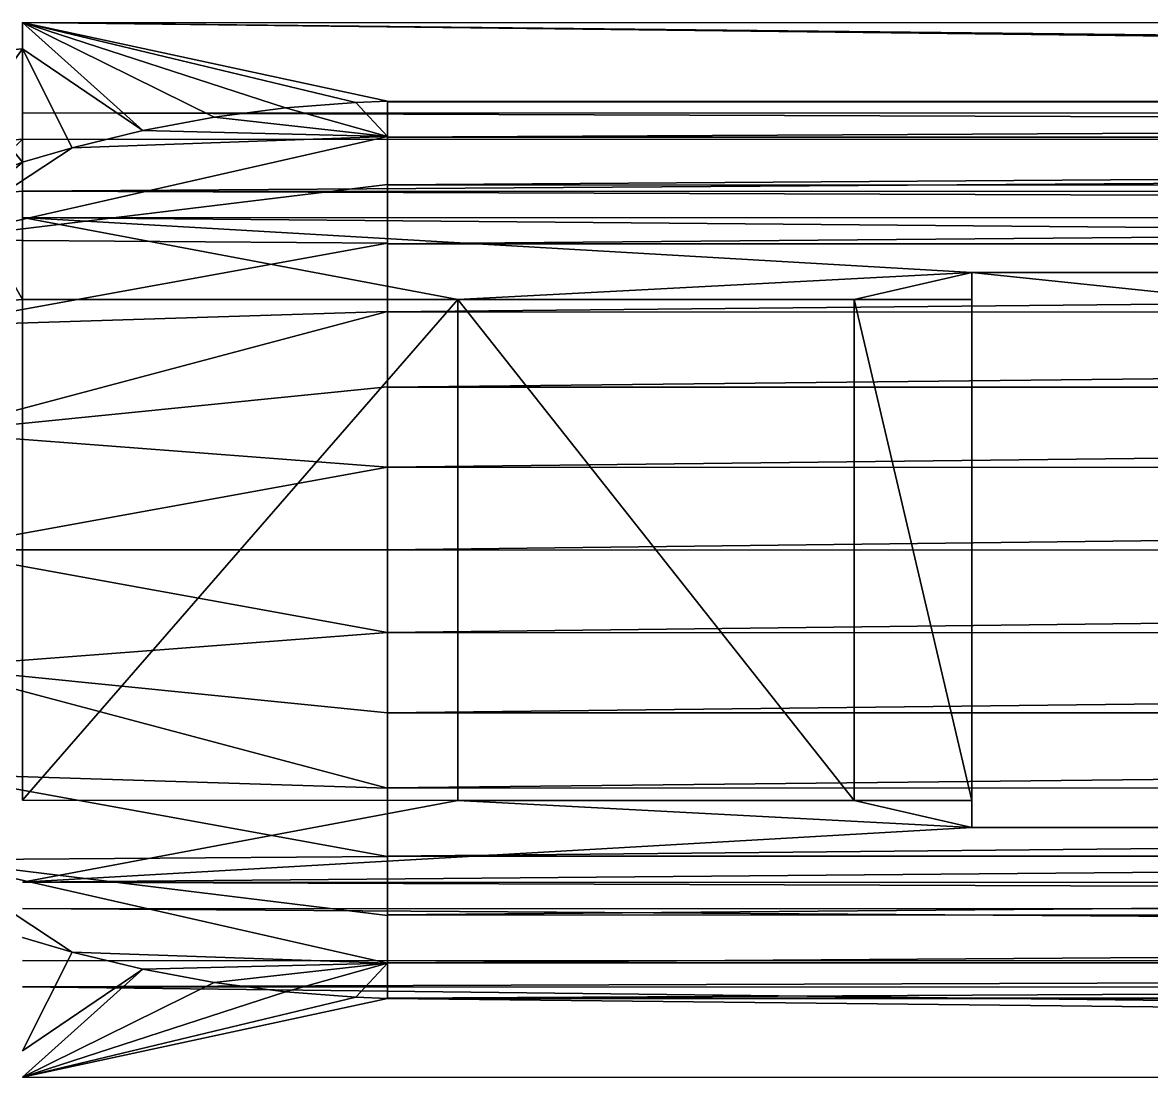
# Model space of a CAD drawing. Header units: inches. Extents: x 0 to 46333, y 12439 to 30520.
# Drawn here: x 13317 to 13402.8, y 16218.3 to 16298.5 of the extents above; entities that cross this region are included whole.
import ezdxf

# ---------------------------------------------------------------- set-up
doc = ezdxf.new("R2010")
doc.units = ezdxf.units.IN
doc.header["$MEASUREMENT"] = 0
doc.layers.add('DLX_FL1_LUM', color=7, linetype='Continuous', true_color=0xffd400)

msp = doc.modelspace()

# ---------------------------------------------------------------- linework, layer by layer
at = {"layer": 'DLX_FL1_LUM'}
for points in [[(13316.981, 16298.524, 0), (13896.327, 16291.647, 0)], [(13896.327, 16298.503, 0), (13316.981, 16298.524, 0)], [(13896.327, 16291.647, 0), (13316.981, 16298.524, 0)], [(13316.981, 16298.524, 0), (13316.981, 16291.668, 0)], [(13316.981, 16298.524, 0), (13316.981, 16296.52, 0)], [(13316.981, 16291.668, 0), (13316.981, 16298.524, 0)], [(13868.586, 16292.525, 0), (13316.981, 16298.524, 0)], [(13316.981, 16298.524, 0), (13896.327, 16298.503, 0)], [(13342.32, 16292.451, 0), (13316.981, 16298.524, 0)], [(13316.981, 16298.524, 0), (13344.721, 16292.544, 0)], [(13316.981, 16296.52, 0), (13316.981, 16298.524, 0)], [(13316.981, 16298.524, 0), (13326.112, 16290.32, 0)], [(13344.721, 16292.544, 0), (13316.981, 16298.524, 0)], [(13316.981, 16298.524, 0), (13868.586, 16292.525, 0)], [(13336.973, 16292.039, 0), (13316.981, 16298.524, 0)], [(13316.981, 16298.524, 0), (13342.32, 16292.451, 0)], [(13331.545, 16291.331, 0), (13316.981, 16298.524, 0)], [(13316.981, 16298.524, 0), (13336.973, 16292.039, 0)], [(13326.112, 16290.32, 0), (13316.981, 16298.524, 0)], [(13316.981, 16298.524, 0), (13331.545, 16291.331, 0)], [(13316.981, 16296.52, 0), (13310.367, 16295.941, 0)], [(13310.367, 16295.941, 0), (13316.981, 16296.52, 0)], [(13316.981, 16296.52, 0), (13311.722, 16289.218, 0)], [(13311.722, 16289.218, 0), (13316.981, 16296.52, 0)], [(13316.981, 16291.668, 0), (13316.981, 16296.52, 0)], [(13316.981, 16296.52, 0), (13316.981, 16289.663, 0)], [(13316.981, 16296.52, 0), (13316.981, 16291.668, 0)], [(13316.981, 16289.663, 0), (13316.981, 16296.52, 0)], [(13316.981, 16296.52, 0), (13316.981, 16287.905, 0)], [(13326.112, 16290.32, 0), (13316.981, 16296.52, 0)], [(13316.981, 16287.905, 0), (13316.981, 16296.52, 0)], [(13316.981, 16296.52, 0), (13320.742, 16289.012, 0)], [(13320.742, 16289.012, 0), (13316.981, 16296.52, 0)], [(13316.981, 16296.52, 0), (13326.112, 16290.32, 0)], [(13316.981, 16287.905, 0), (13310.367, 16295.941, 0)], [(13310.367, 16295.941, 0), (13316.981, 16287.905, 0)], [(13336.973, 16292.039, 0), (13331.545, 16291.331, 0)], [(13331.545, 16291.331, 0), (13336.973, 16292.039, 0)], [(13342.32, 16292.451, 0), (13336.973, 16292.039, 0)], [(13336.973, 16292.039, 0), (13342.32, 16292.451, 0)], [(13336.973, 16292.039, 0), (13344.721, 16289.858, 0)], [(13344.721, 16289.858, 0), (13336.973, 16292.039, 0)], [(13344.721, 16292.544, 0), (13342.32, 16292.451, 0)], [(13342.32, 16292.451, 0), (13344.721, 16292.544, 0)], [(13344.721, 16289.858, 0), (13342.32, 16292.451, 0)], [(13342.32, 16292.451, 0), (13344.721, 16289.858, 0)], [(13344.721, 16289.858, 0), (13344.721, 16292.544, 0)], [(13344.721, 16292.544, 0), (13344.721, 16292.51, 0)], [(13868.586, 16292.525, 0), (13344.721, 16292.544, 0)], [(13344.721, 16292.544, 0), (13868.586, 16292.525, 0)], [(13344.721, 16292.51, 0), (13344.721, 16292.544, 0)], [(13344.721, 16292.544, 0), (13344.721, 16289.858, 0)], [(13344.721, 16292.51, 0), (13868.586, 16292.525, 0)], [(13868.586, 16292.525, 0), (13344.721, 16292.51, 0)], [(13344.721, 16292.51, 0), (13344.721, 16289.858, 0)], [(13344.721, 16289.858, 0), (13344.721, 16292.51, 0)], [(13344.721, 16292.51, 0), (13344.721, 16289.82, 0)], [(13868.586, 16292.49, 0), (13344.721, 16292.51, 0)], [(13344.721, 16292.51, 0), (13868.586, 16292.49, 0)], [(13344.721, 16289.82, 0), (13344.721, 16292.51, 0)], [(13344.721, 16289.82, 0), (13868.586, 16292.49, 0)], [(13868.586, 16292.49, 0), (13344.721, 16289.82, 0)], [(13316.981, 16291.668, 0), (13896.327, 16291.647, 0)], [(13316.981, 16289.663, 0), (13316.981, 16291.668, 0)], [(13316.981, 16291.668, 0), (13896.327, 16289.642, 0)], [(13896.327, 16291.647, 0), (13316.981, 16291.668, 0)], [(13896.327, 16289.642, 0), (13316.981, 16291.668, 0)], [(13316.981, 16291.668, 0), (13316.981, 16289.663, 0)], [(13331.545, 16291.331, 0), (13326.112, 16290.32, 0)], [(13326.112, 16290.32, 0), (13331.545, 16291.331, 0)], [(13331.545, 16291.331, 0), (13344.721, 16289.858, 0)], [(13344.721, 16289.858, 0), (13331.545, 16291.331, 0)], [(13326.112, 16290.32, 0), (13320.742, 16289.012, 0)], [(13320.742, 16289.012, 0), (13326.112, 16290.32, 0)], [(13326.112, 16290.32, 0), (13344.721, 16289.858, 0)], [(13344.721, 16289.858, 0), (13326.112, 16290.32, 0)], [(13344.721, 16289.858, 0), (13310.099, 16282.014, 0)], [(13310.099, 16282.014, 0), (13344.721, 16289.858, 0)], [(13316.981, 16289.663, 0), (13311.722, 16289.218, 0)], [(13311.722, 16289.218, 0), (13316.981, 16289.663, 0)], [(13312.5, 16285.325, 0), (13316.981, 16289.663, 0)], [(13316.981, 16289.663, 0), (13312.5, 16285.325, 0)], [(13316.981, 16289.663, 0), (13896.327, 16289.642, 0)], [(13896.327, 16289.642, 0), (13316.981, 16289.663, 0)], [(13316.981, 16289.663, 0), (13316.981, 16285.696, 0)], [(13316.981, 16285.696, 0), (13316.981, 16289.663, 0)], [(13316.981, 16285.696, 0), (13896.327, 16289.642, 0)], [(13896.327, 16289.642, 0), (13316.981, 16285.696, 0)], [(13320.742, 16289.012, 0), (13344.721, 16289.858, 0)], [(13344.721, 16289.858, 0), (13320.742, 16289.012, 0)], [(13344.721, 16289.82, 0), (13344.721, 16289.858, 0)], [(13344.721, 16289.858, 0), (13344.721, 16289.82, 0)], [(13344.721, 16286.222, 0), (13344.721, 16289.858, 0)], [(13344.721, 16289.858, 0), (13344.721, 16286.222, 0)], [(13344.721, 16286.222, 0), (13344.721, 16289.82, 0)], [(13344.721, 16289.82, 0), (13344.721, 16286.184, 0)], [(13344.721, 16289.82, 0), (13344.721, 16286.222, 0)], [(13868.586, 16289.801, 0), (13344.721, 16289.82, 0)], [(13344.721, 16289.82, 0), (13868.586, 16289.801, 0)], [(13344.721, 16286.184, 0), (13344.721, 16289.82, 0)], [(13344.721, 16286.184, 0), (13868.586, 16289.801, 0)], [(13868.586, 16289.801, 0), (13344.721, 16286.184, 0)], [(13310.099, 16282.014, 0), (13320.742, 16289.012, 0)], [(13320.742, 16289.012, 0), (13310.099, 16282.014, 0)], [(13320.742, 16289.012, 0), (13316.981, 16287.905, 0)], [(13316.981, 16287.905, 0), (13320.742, 16289.012, 0)], [(13316.981, 16287.905, 0), (13305.704, 16283.544, 0)], [(13305.704, 16283.544, 0), (13316.981, 16287.905, 0)], [(13316.981, 16287.905, 0), (13310.099, 16282.014, 0)], [(13310.099, 16282.014, 0), (13316.981, 16287.905, 0)], [(13310.099, 16282.014, 0), (13344.721, 16286.222, 0)], [(13344.721, 16286.222, 0), (13310.099, 16282.014, 0)], [(13344.721, 16286.184, 0), (13344.721, 16286.222, 0)], [(13344.721, 16286.222, 0), (13344.721, 16286.184, 0)], [(13344.721, 16281.744, 0), (13344.721, 16286.222, 0)], [(13344.721, 16286.222, 0), (13344.721, 16281.744, 0)], [(13344.721, 16281.744, 0), (13344.721, 16286.184, 0)], [(13344.721, 16286.184, 0), (13344.721, 16281.71, 0)], [(13344.721, 16286.184, 0), (13344.721, 16281.744, 0)], [(13868.586, 16286.164, 0), (13344.721, 16286.184, 0)], [(13344.721, 16286.184, 0), (13868.586, 16286.164, 0)], [(13344.721, 16281.71, 0), (13344.721, 16286.184, 0)], [(13344.721, 16281.71, 0), (13868.586, 16286.164, 0)], [(13868.586, 16286.164, 0), (13344.721, 16281.71, 0)], [(13312.5, 16285.325, 0), (13316.981, 16285.696, 0)], [(13316.981, 16285.696, 0), (13312.5, 16285.325, 0)], [(13312.5, 16285.325, 0), (13316.98, 16277.475, 0)], [(13316.98, 16277.475, 0), (13312.5, 16285.325, 0)], [(13316.981, 16285.696, 0), (13316.98, 16277.475, 0)], [(13316.98, 16277.475, 0), (13316.981, 16285.696, 0)], [(13316.981, 16283.692, 0), (13316.981, 16285.696, 0)], [(13896.326, 16283.67, 0), (13316.981, 16285.696, 0)], [(13316.981, 16285.696, 0), (13316.981, 16283.692, 0)], [(13896.327, 16285.674, 0), (13316.981, 16285.696, 0)], [(13316.981, 16285.696, 0), (13896.326, 16283.67, 0)], [(13316.981, 16285.696, 0), (13896.327, 16285.674, 0)], [(13316.981, 16283.692, 0), (13316.98, 16277.475, 0)], [(13316.98, 16277.475, 0), (13316.981, 16283.692, 0)], [(13389.148, 16279.531, 0), (13316.981, 16283.692, 0)], [(13316.981, 16283.692, 0), (13350.057, 16277.474, 0)], [(13350.057, 16277.474, 0), (13316.981, 16283.692, 0)], [(13896.326, 16283.67, 0), (13316.981, 16283.692, 0)], [(13316.981, 16283.692, 0), (13794.09, 16279.515, 0)], [(13794.09, 16279.515, 0), (13316.981, 16283.692, 0)], [(13316.981, 16283.692, 0), (13389.148, 16279.531, 0)], [(13316.981, 16283.692, 0), (13896.326, 16283.67, 0)], [(13344.721, 16281.744, 0), (13310.099, 16282.014, 0)], [(13310.099, 16282.014, 0), (13344.721, 16281.744, 0)], [(13310.099, 16275.474, 0), (13344.721, 16281.744, 0)], [(13344.721, 16281.744, 0), (13310.099, 16275.474, 0)], [(13344.721, 16281.71, 0), (13344.721, 16281.744, 0)], [(13344.721, 16281.744, 0), (13344.721, 16281.71, 0)], [(13344.721, 16276.562, 0), (13344.721, 16281.744, 0)], [(13344.721, 16281.744, 0), (13344.721, 16276.562, 0)], [(13344.721, 16276.562, 0), (13344.721, 16281.71, 0)], [(13344.721, 16281.71, 0), (13344.721, 16276.534, 0)], [(13344.721, 16281.71, 0), (13344.721, 16276.562, 0)], [(13868.586, 16281.691, 0), (13344.721, 16281.71, 0)], [(13344.721, 16281.71, 0), (13868.586, 16281.691, 0)], [(13344.721, 16276.534, 0), (13344.721, 16281.71, 0)], [(13344.721, 16276.534, 0), (13868.586, 16281.691, 0)], [(13868.586, 16281.691, 0), (13344.721, 16276.534, 0)], [(13350.057, 16277.474, 0), (13389.148, 16279.531, 0)], [(13389.148, 16279.531, 0), (13350.057, 16277.474, 0)], [(13380.194, 16277.473, 0), (13389.148, 16279.531, 0)], [(13389.148, 16279.531, 0), (13380.194, 16277.473, 0)], [(13389.146, 16237.327, 0), (13389.148, 16279.531, 0)], [(13389.148, 16279.531, 0), (13389.146, 16237.327, 0)], [(13389.148, 16279.531, 0), (13389.148, 16277.472, 0)], [(13794.088, 16237.311, 0), (13389.148, 16279.531, 0)], [(13794.09, 16279.515, 0), (13389.148, 16279.531, 0)], [(13389.148, 16279.531, 0), (13794.088, 16237.311, 0)], [(13389.148, 16277.472, 0), (13389.148, 16279.531, 0)], [(13389.148, 16279.531, 0), (13794.09, 16279.515, 0)], [(13313.673, 16277.187, 0), (13316.98, 16277.475, 0)], [(13316.98, 16277.475, 0), (13313.673, 16277.187, 0)], [(13316.98, 16277.475, 0), (13316.979, 16239.387, 0)], [(13316.979, 16239.387, 0), (13316.98, 16277.475, 0)], [(13350.057, 16277.474, 0), (13316.979, 16239.387, 0)], [(13316.979, 16239.387, 0), (13350.057, 16277.474, 0)], [(13316.98, 16277.475, 0), (13350.057, 16277.474, 0)], [(13350.057, 16277.474, 0), (13316.98, 16277.475, 0)], [(13350.056, 16239.386, 0), (13350.057, 16277.474, 0)], [(13350.056, 16239.386, 0), (13350.057, 16277.474, 0)], [(13350.057, 16277.474, 0), (13350.056, 16239.386, 0)], [(13350.056, 16239.386, 0), (13350.057, 16277.474, 0)], [(13350.057, 16277.474, 0), (13350.056, 16239.386, 0)], [(13350.057, 16277.474, 0), (13350.056, 16239.386, 0)], [(13350.057, 16277.474, 0), (13380.194, 16277.473, 0)], [(13350.057, 16277.474, 0), (13380.194, 16277.473, 0)], [(13380.194, 16277.473, 0), (13350.057, 16277.474, 0)], [(13350.057, 16277.474, 0), (13380.194, 16277.473, 0)], [(13380.194, 16277.473, 0), (13350.057, 16277.474, 0)], [(13350.057, 16277.474, 0), (13350.057, 16277.474, 0)], [(13350.057, 16277.474, 0), (13350.057, 16277.474, 0)], [(13350.057, 16277.474, 0), (13380.193, 16239.385, 0)], [(13380.194, 16277.473, 0), (13350.057, 16277.474, 0)], [(13380.193, 16239.385, 0), (13350.057, 16277.474, 0)], [(13380.194, 16277.473, 0), (13380.193, 16239.385, 0)], [(13380.194, 16277.473, 0), (13380.193, 16239.385, 0)], [(13380.193, 16239.385, 0), (13380.194, 16277.473, 0)], [(13380.194, 16277.473, 0), (13380.193, 16239.385, 0)], [(13380.193, 16239.385, 0), (13380.194, 16277.473, 0)], [(13380.193, 16239.385, 0), (13380.194, 16277.473, 0)], [(13389.146, 16239.385, 0), (13380.194, 16277.473, 0)], [(13389.148, 16277.472, 0), (13380.194, 16277.473, 0)], [(13380.194, 16277.473, 0), (13389.146, 16239.385, 0)], [(13380.194, 16277.473, 0), (13389.148, 16277.472, 0)], [(13380.194, 16277.473, 0), (13380.194, 16277.473, 0)], [(13380.194, 16277.473, 0), (13380.194, 16277.473, 0)], [(13389.146, 16239.385, 0), (13389.148, 16277.472, 0)], [(13389.148, 16277.472, 0), (13389.146, 16239.385, 0)], [(13389.146, 16237.327, 0), (13389.148, 16277.472, 0)], [(13389.148, 16277.472, 0), (13389.146, 16237.327, 0)], [(13344.721, 16276.562, 0), (13310.099, 16275.474, 0)], [(13310.099, 16267.364, 0), (13344.721, 16276.562, 0)], [(13310.099, 16275.474, 0), (13344.721, 16276.562, 0)], [(13344.721, 16276.562, 0), (13310.099, 16267.364, 0)], [(13344.72, 16270.832, 0), (13344.721, 16276.562, 0)], [(13344.721, 16276.562, 0), (13344.72, 16270.832, 0)], [(13344.72, 16270.832, 0), (13344.721, 16276.534, 0)], [(13344.721, 16276.534, 0), (13344.72, 16270.812, 0)], [(13344.721, 16276.534, 0), (13344.72, 16270.832, 0)], [(13344.72, 16270.812, 0), (13344.721, 16276.534, 0)], [(13344.72, 16270.812, 0), (13868.586, 16276.515, 0)], [(13868.586, 16276.515, 0), (13344.72, 16270.812, 0)], [(13344.721, 16276.534, 0), (13344.721, 16276.562, 0)], [(13344.721, 16276.562, 0), (13344.721, 16276.534, 0)], [(13868.586, 16276.515, 0), (13344.721, 16276.534, 0)], [(13344.721, 16276.534, 0), (13868.586, 16276.515, 0)], [(13310.099, 16267.364, 0), (13344.72, 16270.832, 0)], [(13344.72, 16270.832, 0), (13310.099, 16267.364, 0)], [(13344.72, 16270.812, 0), (13344.72, 16270.832, 0)], [(13344.72, 16270.832, 0), (13344.72, 16270.812, 0)], [(13344.72, 16264.727, 0), (13344.72, 16270.832, 0)], [(13344.72, 16270.832, 0), (13344.72, 16264.727, 0)], [(13344.72, 16264.727, 0), (13344.72, 16270.812, 0)], [(13344.72, 16270.812, 0), (13344.72, 16264.716, 0)], [(13344.72, 16270.812, 0), (13344.72, 16264.727, 0)], [(13868.586, 16270.792, 0), (13344.72, 16270.812, 0)], [(13344.72, 16270.812, 0), (13868.586, 16270.792, 0)], [(13344.72, 16264.716, 0), (13344.72, 16270.812, 0)], [(13344.72, 16264.716, 0), (13868.586, 16270.792, 0)], [(13868.586, 16270.792, 0), (13344.72, 16264.716, 0)], [(13344.72, 16264.727, 0), (13310.099, 16267.364, 0)], [(13310.099, 16267.364, 0), (13344.72, 16264.727, 0)], [(13310.098, 16258.432, 0), (13344.72, 16264.727, 0)], [(13344.72, 16264.727, 0), (13310.098, 16258.432, 0)], [(13344.72, 16258.43, 0), (13344.72, 16264.727, 0)], [(13344.72, 16264.727, 0), (13344.72, 16264.716, 0)], [(13344.72, 16264.716, 0), (13344.72, 16264.727, 0)], [(13344.72, 16264.727, 0), (13344.72, 16258.43, 0)], [(13344.72, 16264.716, 0), (13344.72, 16258.43, 0)], [(13344.72, 16258.43, 0), (13344.72, 16264.716, 0)], [(13344.72, 16264.716, 0), (13344.72, 16258.43, 0)], [(13868.585, 16264.696, 0), (13344.72, 16264.716, 0)], [(13344.72, 16264.716, 0), (13868.585, 16264.696, 0)], [(13344.72, 16258.43, 0), (13344.72, 16264.716, 0)], [(13344.72, 16258.43, 0), (13868.585, 16264.696, 0)], [(13868.585, 16264.696, 0), (13344.72, 16258.43, 0)], [(13310.098, 16258.432, 0), (13344.72, 16252.135, 0)], [(13344.72, 16252.135, 0), (13310.098, 16258.432, 0)], [(13310.098, 16258.432, 0), (13344.72, 16258.43, 0)], [(13344.72, 16258.43, 0), (13310.098, 16258.432, 0)], [(13344.72, 16252.135, 0), (13344.72, 16258.43, 0)], [(13344.72, 16258.43, 0), (13344.72, 16252.145, 0)], [(13344.72, 16258.43, 0), (13344.72, 16258.43, 0)], [(13344.72, 16258.43, 0), (13344.72, 16252.145, 0)], [(13344.72, 16252.145, 0), (13344.72, 16258.43, 0)], [(13344.72, 16258.43, 0), (13344.72, 16258.43, 0)], [(13344.72, 16258.43, 0), (13344.72, 16252.135, 0)], [(13868.585, 16258.411, 0), (13344.72, 16258.43, 0)], [(13344.72, 16258.43, 0), (13868.585, 16258.411, 0)], [(13344.72, 16252.145, 0), (13344.72, 16258.43, 0)], [(13344.72, 16252.145, 0), (13868.585, 16258.411, 0)], [(13868.585, 16258.411, 0), (13344.72, 16252.145, 0)], [(13344.72, 16252.135, 0), (13310.098, 16249.499, 0)], [(13310.098, 16249.499, 0), (13344.72, 16252.135, 0)], [(13344.72, 16252.145, 0), (13344.719, 16246.049, 0)], [(13344.719, 16246.049, 0), (13344.72, 16252.145, 0)], [(13344.719, 16246.029, 0), (13344.72, 16252.135, 0)], [(13344.72, 16252.135, 0), (13344.719, 16246.049, 0)], [(13344.719, 16246.049, 0), (13344.72, 16252.135, 0)], [(13344.72, 16252.135, 0), (13344.719, 16246.029, 0)], [(13344.719, 16246.049, 0), (13868.585, 16252.125, 0)], [(13868.585, 16252.125, 0), (13344.719, 16246.049, 0)], [(13344.72, 16252.135, 0), (13344.72, 16252.145, 0)], [(13344.72, 16252.145, 0), (13344.72, 16252.135, 0)], [(13868.585, 16252.125, 0), (13344.72, 16252.145, 0)], [(13344.72, 16252.145, 0), (13868.585, 16252.125, 0)], [(13310.098, 16249.499, 0), (13344.719, 16240.299, 0)], [(13310.098, 16249.499, 0), (13344.719, 16246.029, 0)], [(13344.719, 16240.299, 0), (13310.098, 16249.499, 0)], [(13344.719, 16246.029, 0), (13310.098, 16249.499, 0)], [(13344.719, 16246.029, 0), (13344.719, 16246.049, 0)], [(13344.719, 16246.049, 0), (13344.719, 16240.326, 0)], [(13344.719, 16246.049, 0), (13344.719, 16246.029, 0)], [(13868.585, 16246.029, 0), (13344.719, 16246.049, 0)], [(13344.719, 16246.049, 0), (13868.585, 16246.029, 0)], [(13344.719, 16240.326, 0), (13344.719, 16246.049, 0)], [(13344.719, 16240.299, 0), (13344.719, 16246.029, 0)], [(13344.719, 16246.029, 0), (13344.719, 16240.326, 0)], [(13344.719, 16240.326, 0), (13344.719, 16246.029, 0)], [(13344.719, 16246.029, 0), (13344.719, 16240.299, 0)], [(13344.719, 16240.326, 0), (13868.585, 16246.029, 0)], [(13868.585, 16246.029, 0), (13344.719, 16240.326, 0)], [(13344.719, 16240.299, 0), (13310.098, 16241.389, 0)], [(13344.719, 16235.116, 0), (13310.098, 16241.389, 0)], [(13310.098, 16241.389, 0), (13344.719, 16240.299, 0)], [(13310.098, 16241.389, 0), (13344.719, 16235.116, 0)], [(13344.719, 16240.299, 0), (13344.719, 16240.326, 0)], [(13344.719, 16240.326, 0), (13344.719, 16235.15, 0)], [(13344.719, 16240.326, 0), (13344.719, 16240.299, 0)], [(13868.584, 16240.307, 0), (13344.719, 16240.326, 0)], [(13344.719, 16240.326, 0), (13868.584, 16240.307, 0)], [(13344.719, 16235.15, 0), (13344.719, 16240.326, 0)], [(13344.719, 16235.15, 0), (13868.584, 16240.307, 0)], [(13868.584, 16240.307, 0), (13344.719, 16235.15, 0)], [(13344.719, 16235.116, 0), (13344.719, 16240.299, 0)], [(13344.719, 16240.299, 0), (13344.719, 16235.15, 0)], [(13344.719, 16235.15, 0), (13344.719, 16240.299, 0)], [(13344.719, 16240.299, 0), (13344.719, 16235.116, 0)], [(13350.056, 16239.386, 0), (13316.979, 16239.387, 0)], [(13316.979, 16239.387, 0), (13350.056, 16239.386, 0)], [(13350.056, 16239.386, 0), (13316.979, 16233.171, 0)], [(13316.979, 16233.171, 0), (13350.056, 16239.386, 0)], [(13350.056, 16239.386, 0), (13389.146, 16237.327, 0)], [(13380.193, 16239.385, 0), (13350.056, 16239.386, 0)], [(13389.146, 16237.327, 0), (13350.056, 16239.386, 0)], [(13350.056, 16239.386, 0), (13350.056, 16239.386, 0)], [(13380.193, 16239.385, 0), (13350.056, 16239.386, 0)], [(13350.056, 16239.386, 0), (13350.056, 16239.386, 0)], [(13350.056, 16239.386, 0), (13380.193, 16239.385, 0)], [(13380.193, 16239.385, 0), (13350.056, 16239.386, 0)], [(13350.056, 16239.386, 0), (13380.193, 16239.385, 0)], [(13350.056, 16239.386, 0), (13380.193, 16239.385, 0)], [(13380.193, 16239.385, 0), (13389.146, 16239.385, 0)], [(13380.193, 16239.385, 0), (13389.146, 16237.327, 0)], [(13389.146, 16239.385, 0), (13380.193, 16239.385, 0)], [(13389.146, 16237.327, 0), (13380.193, 16239.385, 0)], [(13380.193, 16239.385, 0), (13380.193, 16239.385, 0)], [(13380.193, 16239.385, 0), (13380.193, 16239.385, 0)], [(13389.146, 16239.385, 0), (13389.146, 16237.327, 0)], [(13389.146, 16237.327, 0), (13389.146, 16239.385, 0)], [(13316.979, 16233.171, 0), (13389.146, 16237.327, 0)], [(13389.146, 16237.327, 0), (13316.979, 16233.171, 0)], [(13316.979, 16233.171, 0), (13794.088, 16237.311, 0)], [(13794.088, 16237.311, 0), (13316.979, 16233.171, 0)], [(13389.146, 16237.327, 0), (13794.088, 16237.311, 0)], [(13794.088, 16237.311, 0), (13389.146, 16237.327, 0)], [(13310.097, 16234.85, 0), (13344.719, 16235.116, 0)], [(13344.719, 16235.116, 0), (13310.097, 16234.85, 0)], [(13310.097, 16234.85, 0), (13344.719, 16230.639, 0)], [(13344.719, 16227.002, 0), (13310.097, 16234.85, 0)], [(13310.097, 16234.85, 0), (13344.719, 16227.002, 0)], [(13320.739, 16227.85, 0), (13310.097, 16234.85, 0)], [(13310.097, 16234.85, 0), (13320.739, 16227.85, 0)], [(13344.719, 16230.639, 0), (13310.097, 16234.85, 0)], [(13344.719, 16235.116, 0), (13344.719, 16235.15, 0)], [(13344.719, 16235.15, 0), (13344.719, 16230.677, 0)], [(13344.719, 16235.15, 0), (13344.719, 16235.116, 0)], [(13868.584, 16235.131, 0), (13344.719, 16235.15, 0)], [(13344.719, 16235.15, 0), (13868.584, 16235.131, 0)], [(13344.719, 16230.677, 0), (13344.719, 16235.15, 0)], [(13344.719, 16230.677, 0), (13868.584, 16235.131, 0)], [(13868.584, 16235.131, 0), (13344.719, 16230.677, 0)], [(13344.719, 16230.639, 0), (13344.719, 16235.116, 0)], [(13344.719, 16235.116, 0), (13344.719, 16230.677, 0)], [(13344.719, 16230.677, 0), (13344.719, 16235.116, 0)], [(13344.719, 16235.116, 0), (13344.719, 16230.639, 0)], [(13316.979, 16233.171, 0), (13896.325, 16233.149, 0)], [(13896.325, 16233.149, 0), (13316.979, 16233.171, 0)], [(13316.979, 16233.171, 0), (13896.325, 16231.145, 0)], [(13896.325, 16231.145, 0), (13316.979, 16233.171, 0)], [(13896.325, 16231.145, 0), (13316.978, 16231.167, 0)], [(13316.978, 16231.167, 0), (13896.325, 16227.178, 0)], [(13316.978, 16231.167, 0), (13896.325, 16231.145, 0)], [(13896.325, 16227.178, 0), (13316.978, 16231.167, 0)], [(13344.719, 16230.677, 0), (13344.719, 16230.639, 0)], [(13344.719, 16230.639, 0), (13344.719, 16230.677, 0)], [(13344.719, 16230.677, 0), (13344.719, 16227.04, 0)], [(13868.584, 16230.657, 0), (13344.719, 16230.677, 0)], [(13344.719, 16230.677, 0), (13868.584, 16230.657, 0)], [(13344.719, 16227.04, 0), (13344.719, 16230.677, 0)], [(13344.719, 16227.04, 0), (13868.584, 16230.657, 0)], [(13868.584, 16230.657, 0), (13344.719, 16227.04, 0)], [(13344.719, 16227.04, 0), (13344.719, 16230.639, 0)], [(13344.719, 16230.639, 0), (13344.719, 16227.04, 0)], [(13344.719, 16227.002, 0), (13344.719, 16230.639, 0)], [(13344.719, 16230.639, 0), (13344.719, 16227.002, 0)], [(13316.978, 16228.958, 0), (13320.739, 16227.85, 0)], [(13320.739, 16227.85, 0), (13316.978, 16228.958, 0)], [(13320.739, 16227.85, 0), (13316.978, 16220.342, 0)], [(13316.978, 16220.342, 0), (13320.739, 16227.85, 0)], [(13320.739, 16227.85, 0), (13326.109, 16226.542, 0)], [(13320.739, 16227.85, 0), (13344.719, 16227.002, 0)], [(13326.109, 16226.542, 0), (13320.739, 16227.85, 0)], [(13344.719, 16227.002, 0), (13320.739, 16227.85, 0)], [(13316.978, 16227.199, 0), (13896.325, 16227.178, 0)], [(13896.325, 16227.178, 0), (13316.978, 16227.199, 0)], [(13316.978, 16225.195, 0), (13896.325, 16227.178, 0)], [(13896.325, 16227.178, 0), (13316.978, 16225.195, 0)], [(13326.109, 16226.542, 0), (13344.719, 16227.002, 0)], [(13344.719, 16227.002, 0), (13326.109, 16226.542, 0)], [(13331.543, 16225.53, 0), (13344.719, 16227.002, 0)], [(13344.719, 16227.002, 0), (13331.543, 16225.53, 0)], [(13336.971, 16224.822, 0), (13344.719, 16227.002, 0)], [(13344.719, 16227.002, 0), (13336.971, 16224.822, 0)], [(13342.318, 16224.41, 0), (13344.719, 16227.002, 0)], [(13344.719, 16227.002, 0), (13342.318, 16224.41, 0)], [(13344.719, 16227.002, 0), (13344.719, 16227.04, 0)], [(13344.719, 16227.04, 0), (13344.719, 16224.351, 0)], [(13344.719, 16227.04, 0), (13344.719, 16227.002, 0)], [(13868.584, 16227.021, 0), (13344.719, 16227.04, 0)], [(13344.719, 16227.04, 0), (13868.584, 16227.021, 0)], [(13344.719, 16224.351, 0), (13344.719, 16227.04, 0)], [(13344.719, 16224.351, 0), (13868.584, 16227.021, 0)], [(13868.584, 16227.021, 0), (13344.719, 16224.351, 0)], [(13344.719, 16224.351, 0), (13344.719, 16227.002, 0)], [(13344.719, 16227.002, 0), (13344.719, 16224.351, 0)], [(13344.719, 16224.316, 0), (13344.719, 16227.002, 0)], [(13344.719, 16227.002, 0), (13344.719, 16224.316, 0)], [(13326.109, 16226.542, 0), (13316.978, 16218.338, 0)], [(13316.978, 16220.342, 0), (13326.109, 16226.542, 0)], [(13326.109, 16226.542, 0), (13316.978, 16220.342, 0)], [(13316.978, 16218.338, 0), (13326.109, 16226.542, 0)], [(13326.109, 16226.542, 0), (13331.543, 16225.53, 0)], [(13331.543, 16225.53, 0), (13326.109, 16226.542, 0)], [(13331.543, 16225.53, 0), (13316.978, 16218.338, 0)], [(13316.978, 16218.338, 0), (13331.543, 16225.53, 0)], [(13316.978, 16225.195, 0), (13896.325, 16218.317, 0)], [(13896.325, 16225.173, 0), (13316.978, 16225.195, 0)], [(13896.325, 16218.317, 0), (13316.978, 16225.195, 0)], [(13316.978, 16225.195, 0), (13896.325, 16225.173, 0)], [(13331.543, 16225.53, 0), (13336.971, 16224.822, 0)], [(13336.971, 16224.822, 0), (13331.543, 16225.53, 0)], [(13336.971, 16224.822, 0), (13316.978, 16218.338, 0)], [(13316.978, 16218.338, 0), (13336.971, 16224.822, 0)], [(13342.318, 16224.41, 0), (13316.978, 16218.338, 0)], [(13316.978, 16218.338, 0), (13342.318, 16224.41, 0)], [(13316.978, 16218.338, 0), (13344.719, 16224.316, 0)], [(13344.719, 16224.316, 0), (13316.978, 16218.338, 0)], [(13336.971, 16224.822, 0), (13342.318, 16224.41, 0)], [(13342.318, 16224.41, 0), (13336.971, 16224.822, 0)], [(13342.318, 16224.41, 0), (13344.719, 16224.316, 0)], [(13344.719, 16224.316, 0), (13342.318, 16224.41, 0)], [(13344.719, 16224.351, 0), (13344.719, 16224.316, 0)], [(13344.719, 16224.316, 0), (13344.719, 16224.351, 0)], [(13344.719, 16224.351, 0), (13868.584, 16224.331, 0)], [(13868.584, 16224.331, 0), (13344.719, 16224.351, 0)], [(13868.584, 16224.331, 0), (13344.719, 16224.316, 0)], [(13344.719, 16224.316, 0), (13868.584, 16224.331, 0)], [(13344.719, 16224.316, 0), (13896.325, 16218.317, 0)], [(13896.325, 16218.317, 0), (13344.719, 16224.316, 0)], [(13344.719, 16224.316, 0), (13868.584, 16224.297, 0)], [(13868.584, 16224.297, 0), (13344.719, 16224.316, 0)], [(13316.978, 16218.338, 0), (13896.325, 16218.317, 0)], [(13896.325, 16218.317, 0), (13316.978, 16218.338, 0)]]:
    msp.add_polyline3d(points, dxfattribs=at)

doc.saveas('drawing.dxf')
